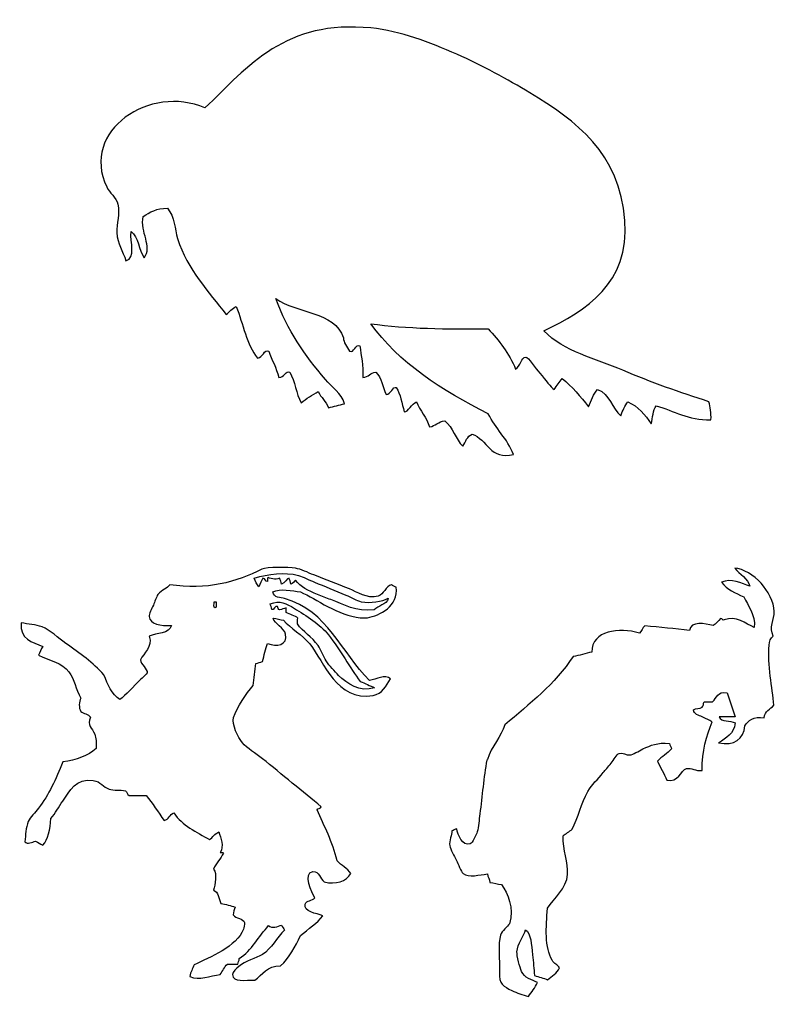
# Model space of a CAD drawing. Header units: centimetres. Extents: x -66 to 65, y -66 to 66.
# Drawn here: x -28.08 to -19.22, y 20.28 to 31.74 of the extents above; entities that cross this region are included whole.
import ezdxf

# ---------------------------------------------------------------- set-up
doc = ezdxf.new("R2010")
doc.units = ezdxf.units.CM
doc.header["$MEASUREMENT"] = 0
doc.layers.add('Layer 1', color=7, linetype='Continuous')

msp = doc.modelspace()

# ---------------------------------------------------------------- linework, layer by layer
at = {"layer": 'Layer 1'}
for points, knots in [([(-21.92579, 28.09273), (-21.6919, 27.84643), (-21.32304, 27.7683), (-20.99919, 27.62944), (-20.99919, 27.62944), (-20.67113, 27.48873), (-20.32725, 27.36949), (-19.98946, 27.26117), (-19.98946, 27.26117), (-19.97483, 27.19659), (-19.96067, 27.13155), (-19.9657, 27.04733), (-19.9657, 27.04733), (-20.24169, 27.04061), (-20.39639, 27.15515), (-20.60718, 27.21365), (-20.60718, 27.21365), (-20.64636, 27.16177), (-20.64959, 27.07392), (-20.66658, 26.99981), (-20.66658, 26.99981), (-20.73521, 27.10937), (-20.82126, 27.20153), (-20.93979, 27.26117), (-20.93979, 27.26117), (-20.97419, 27.21241), (-21.00186, 27.15692), (-21.02295, 27.09485), (-21.02295, 27.09485), (-21.13003, 27.18185), (-21.15262, 27.35327), (-21.29619, 27.40372), (-21.29619, 27.40372), (-21.34604, 27.35059), (-21.37303, 27.27466), (-21.40311, 27.20176), (-21.40311, 27.20176), (-21.49413, 27.32458), (-21.59729, 27.43525), (-21.71196, 27.53437), (-21.71196, 27.53437), (-21.74551, 27.49265), (-21.77686, 27.44878), (-21.807, 27.40372), (-21.807, 27.40372), (-21.84523, 27.4333), (-21.90574, 27.51413), (-21.97334, 27.5938), (-21.97334, 27.5938), (-22.02081, 27.64981), (-22.11121, 27.78427), (-22.13963, 27.78388), (-22.13963, 27.78388), (-22.19633, 27.78303), (-22.20035, 27.67207), (-22.25843, 27.64132), (-22.25843, 27.64132), (-22.33437, 27.83068), (-22.45449, 27.97586), (-22.57916, 28.11651), (-22.57916, 28.11651), (-23.06546, 28.10931), (-23.53663, 28.1173), (-23.95716, 28.17588), (-23.95716, 28.17588), (-23.64368, 27.72514), (-23.11438, 27.38721), (-22.57916, 27.11863), (-22.57916, 27.11863), (-22.49386, 26.94652), (-22.35702, 26.826), (-22.28217, 26.64346), (-22.28217, 26.64346), (-22.5549, 26.56737), (-22.59216, 26.82258), (-22.76922, 26.88103), (-22.76922, 26.88103), (-22.8265, 26.85515), (-22.84661, 26.7921), (-22.87614, 26.73847), (-22.87614, 26.73847), (-22.96819, 26.81665), (-22.9906, 26.96453), (-23.08995, 27.03546), (-23.08995, 27.03546), (-23.16628, 27.02861), (-23.19832, 26.97749), (-23.26815, 26.96418), (-23.26815, 26.96418), (-23.30342, 27.07938), (-23.37864, 27.15463), (-23.42259, 27.26117), (-23.42259, 27.26117), (-23.47765, 27.23683), (-23.52078, 27.13787), (-23.56515, 27.14237), (-23.56515, 27.14237), (-23.5951, 27.23913), (-23.60762, 27.35335), (-23.66019, 27.42749), (-23.66019, 27.42749), (-23.69646, 27.4435), (-23.72295, 27.34804), (-23.77896, 27.3443), (-23.77896, 27.3443), (-23.8159, 27.4341), (-23.83328, 27.54343), (-23.89776, 27.60566), (-23.89776, 27.60566), (-23.96975, 27.60635), (-23.97859, 27.54391), (-24.0522, 27.54626), (-24.0522, 27.54626), (-24.04741, 27.6857), (-24.0685, 27.79925), (-24.08784, 27.91453), (-24.08784, 27.91453), (-24.13457, 27.94871), (-24.15994, 27.82095), (-24.20664, 27.85513), (-24.20664, 27.85513), (-24.24051, 27.90167), (-24.28059, 27.96025), (-24.27789, 28.00957), (-24.27789, 28.00957), (-24.38378, 28.32339), (-24.8333, 28.2936), (-25.07381, 28.47286), (-25.07381, 28.47286), (-24.93781, 28.09316), (-24.73136, 27.80542), (-24.49173, 27.52253), (-24.49173, 27.52253), (-24.41577, 27.43281), (-24.30155, 27.36018), (-24.26601, 27.23744), (-24.26601, 27.23744), (-24.32956, 27.22178), (-24.39253, 27.20556), (-24.45611, 27.18989), (-24.45611, 27.18989), (-24.48244, 27.26651), (-24.54382, 27.30808), (-24.57488, 27.37997), (-24.57488, 27.37997), (-24.64399, 27.33822), (-24.71336, 27.29673), (-24.77684, 27.24932), (-24.77684, 27.24932), (-24.83333, 27.35521), (-24.84846, 27.50242), (-24.90752, 27.60571), (-24.90752, 27.60571), (-24.95692, 27.63378), (-24.973, 27.54054), (-25.03817, 27.54631), (-25.03817, 27.54631), (-25.06823, 27.65878), (-25.11799, 27.7516), (-25.15694, 27.85518), (-25.15694, 27.85518), (-25.2093, 27.87926), (-25.22547, 27.77652), (-25.28762, 27.77199), (-25.28762, 27.77199), (-25.41732, 27.92741), (-25.45624, 28.17357), (-25.5371, 28.37783), (-25.5371, 28.37783), (-25.58586, 28.35531), (-25.61812, 28.31631), (-25.65587, 28.28279), (-25.65587, 28.28279), (-25.85886, 28.55134), (-26.11209, 28.80669), (-26.2261, 29.17375), (-26.2261, 29.17375), (-26.26187, 29.28892), (-26.25661, 29.42738), (-26.34487, 29.53014), (-26.34487, 29.53014), (-26.47417, 29.53273), (-26.55048, 29.4823), (-26.62996, 29.4351), (-26.62996, 29.4351), (-26.66859, 29.24505), (-26.51714, 29.08508), (-26.61811, 28.94803), (-26.61811, 28.94803), (-26.68076, 29.03979), (-26.68471, 29.19028), (-26.77255, 29.2569), (-26.77255, 29.2569), (-26.78364, 29.12715), (-26.71357, 28.9525), (-26.83192, 28.91239), (-26.83192, 28.91239), (-26.87066, 29.03087), (-26.93106, 29.10816), (-26.93884, 29.245), (-26.93884, 29.245), (-26.94477, 29.34882), (-26.89926, 29.46828), (-26.92696, 29.57763), (-26.92696, 29.57763), (-26.9468, 29.65584), (-27.0265, 29.71445), (-27.05764, 29.77959), (-27.05764, 29.77959), (-27.37363, 30.44031), (-26.54419, 30.98924), (-25.90535, 30.70619), (-25.90535, 30.70619), (-25.39489, 31.20189), (-24.95843, 31.74383), (-23.95712, 31.64467), (-23.95712, 31.64467), (-23.6038, 31.60967), (-23.26873, 31.47655), (-22.94739, 31.3358), (-22.94739, 31.3358), (-22.64913, 31.20518), (-22.35187, 31.04158), (-22.09207, 30.88437), (-22.09207, 30.88437), (-21.54766, 30.55499), (-21.03625, 30.17717), (-20.97542, 29.3876), (-20.97542, 29.3876), (-20.91842, 28.6473), (-21.43184, 28.33133), (-21.92579, 28.09273)], [0, 0, 0, 0, 0.01694915, 0.01694915, 0.01694915, 0.01694915, 0.03389831, 0.03389831, 0.03389831, 0.03389831, 0.05084746, 0.05084746, 0.05084746, 0.05084746, 0.06779661, 0.06779661, 0.06779661, 0.06779661, 0.08474576, 0.08474576, 0.08474576, 0.08474576, 0.10169492, 0.10169492, 0.10169492, 0.10169492, 0.11864407, 0.11864407, 0.11864407, 0.11864407, 0.13559322, 0.13559322, 0.13559322, 0.13559322, 0.15254237, 0.15254237, 0.15254237, 0.15254237, 0.16949153, 0.16949153, 0.16949153, 0.16949153, 0.18644068, 0.18644068, 0.18644068, 0.18644068, 0.20338983, 0.20338983, 0.20338983, 0.20338983, 0.22033898, 0.22033898, 0.22033898, 0.22033898, 0.23728814, 0.23728814, 0.23728814, 0.23728814, 0.25423729, 0.25423729, 0.25423729, 0.25423729, 0.27118644, 0.27118644, 0.27118644, 0.27118644, 0.28813559, 0.28813559, 0.28813559, 0.28813559, 0.30508475, 0.30508475, 0.30508475, 0.30508475, 0.3220339, 0.3220339, 0.3220339, 0.3220339, 0.33898305, 0.33898305, 0.33898305, 0.33898305, 0.3559322, 0.3559322, 0.3559322, 0.3559322, 0.37288136, 0.37288136, 0.37288136, 0.37288136, 0.38983051, 0.38983051, 0.38983051, 0.38983051, 0.40677966, 0.40677966, 0.40677966, 0.40677966, 0.42372881, 0.42372881, 0.42372881, 0.42372881, 0.44067797, 0.44067797, 0.44067797, 0.44067797, 0.45762712, 0.45762712, 0.45762712, 0.45762712, 0.47457627, 0.47457627, 0.47457627, 0.47457627, 0.49152542, 0.49152542, 0.49152542, 0.49152542, 0.50847458, 0.50847458, 0.50847458, 0.50847458, 0.52542373, 0.52542373, 0.52542373, 0.52542373, 0.54237288, 0.54237288, 0.54237288, 0.54237288, 0.55932203, 0.55932203, 0.55932203, 0.55932203, 0.57627119, 0.57627119, 0.57627119, 0.57627119, 0.59322034, 0.59322034, 0.59322034, 0.59322034, 0.61016949, 0.61016949, 0.61016949, 0.61016949, 0.62711864, 0.62711864, 0.62711864, 0.62711864, 0.6440678, 0.6440678, 0.6440678, 0.6440678, 0.66101695, 0.66101695, 0.66101695, 0.66101695, 0.6779661, 0.6779661, 0.6779661, 0.6779661, 0.69491525, 0.69491525, 0.69491525, 0.69491525, 0.71186441, 0.71186441, 0.71186441, 0.71186441, 0.72881356, 0.72881356, 0.72881356, 0.72881356, 0.74576271, 0.74576271, 0.74576271, 0.74576271, 0.76271186, 0.76271186, 0.76271186, 0.76271186, 0.77966102, 0.77966102, 0.77966102, 0.77966102, 0.79661017, 0.79661017, 0.79661017, 0.79661017, 0.81355932, 0.81355932, 0.81355932, 0.81355932, 0.83050847, 0.83050847, 0.83050847, 0.83050847, 0.84745763, 0.84745763, 0.84745763, 0.84745763, 0.86440678, 0.86440678, 0.86440678, 0.86440678, 0.88135593, 0.88135593, 0.88135593, 0.88135593, 0.89830508, 0.89830508, 0.89830508, 0.89830508, 0.91525424, 0.91525424, 0.91525424, 0.91525424, 0.93220339, 0.93220339, 0.93220339, 0.93220339, 0.94915254, 0.94915254, 0.94915254, 0.94915254, 0.96610169, 0.96610169, 0.96610169, 0.96610169, 1, 1, 1, 1]), ([(-23.71351, 25.11403), (-23.69965, 25.09974), (-23.67649, 25.09472), (-23.65914, 25.08381), (-23.65914, 25.08381), (-23.62929, 24.86847), (-23.85602, 24.74686), (-23.99746, 24.72736), (-23.99746, 24.72736), (-24.02418, 24.72368), (-24.05215, 24.72466), (-24.08202, 24.72736), (-24.08202, 24.72736), (-24.34457, 24.75107), (-24.59465, 24.94636), (-24.7828, 25.02943), (-24.7828, 25.02943), (-24.88205, 25.04411), (-25.01989, 25.07452), (-25.10903, 25.02943), (-25.10903, 25.02943), (-25.09691, 24.96032), (-25.01547, 24.96334), (-24.97007, 24.95088), (-24.97007, 24.95088), (-24.46556, 24.8125), (-24.30242, 24.31599), (-23.97328, 23.99031), (-23.97328, 23.99031), (-23.89134, 24.00023), (-23.7923, 24.07307), (-23.72558, 24.00843), (-23.72558, 24.00843), (-23.77852, 23.92805), (-23.8249, 23.83201), (-23.93098, 23.81513), (-23.93098, 23.81513), (-24.36421, 23.74602), (-24.50126, 24.20243), (-24.67409, 24.41925), (-24.67409, 24.41925), (-24.75735, 24.52379), (-24.90335, 24.6061), (-24.9822, 24.69717), (-24.9822, 24.69717), (-25.02168, 24.70601), (-25.06179, 24.71424), (-25.10304, 24.72133), (-25.10304, 24.72133), (-25.09272, 24.65976), (-24.97318, 24.60745), (-24.95805, 24.53406), (-24.95805, 24.53406), (-24.93196, 24.40767), (-25.06153, 24.37817), (-25.16951, 24.42532), (-25.16951, 24.42532), (-25.19809, 24.3633), (-25.20832, 24.28289), (-25.22991, 24.21386), (-25.22991, 24.21386), (-25.25534, 24.20508), (-25.27788, 24.19335), (-25.30844, 24.1897), (-25.30844, 24.1897), (-25.32053, 24.10511), (-25.3276, 24.01552), (-25.33866, 23.92993), (-25.33866, 23.92993), (-25.42436, 23.83529), (-25.52678, 23.6863), (-25.56824, 23.55536), (-25.56824, 23.55536), (-25.59293, 23.47736), (-25.51612, 23.32054), (-25.46553, 23.25934), (-25.46553, 23.25934), (-25.4106, 23.1929), (-25.30972, 23.13551), (-25.22994, 23.07207), (-25.22994, 23.07207), (-25.00888, 22.89636), (-24.74739, 22.67726), (-24.54123, 22.51025), (-24.54123, 22.51025), (-24.54464, 22.48548), (-24.57952, 22.49215), (-24.58954, 22.474), (-24.58954, 22.474), (-24.50421, 22.28144), (-24.40798, 22.09977), (-24.35393, 21.87591), (-24.35393, 21.87591), (-24.30713, 21.81802), (-24.23074, 21.78968), (-24.19084, 21.72486), (-24.19084, 21.72486), (-24.24656, 21.63495), (-24.37287, 21.59156), (-24.50498, 21.62821), (-24.50498, 21.62821), (-24.55313, 21.66187), (-24.56377, 21.75637), (-24.63788, 21.74905), (-24.63788, 21.74905), (-24.76033, 21.73693), (-24.65172, 21.49465), (-24.6137, 21.44092), (-24.6137, 21.44092), (-24.64471, 21.40449), (-24.7171, 21.41205), (-24.7285, 21.36842), (-24.7285, 21.36842), (-24.75279, 21.27539), (-24.59301, 21.26155), (-24.52308, 21.22949), (-24.52308, 21.22949), (-24.57965, 21.14697), (-24.69794, 21.07421), (-24.78285, 20.99991), (-24.78285, 20.99991), (-24.84659, 20.86632), (-24.91366, 20.73601), (-25.01846, 20.64346), (-25.01846, 20.64346), (-25.17504, 20.64298), (-25.22899, 20.53985), (-25.32053, 20.47431), (-25.32053, 20.47431), (-25.42779, 20.4813), (-25.578, 20.44362), (-25.5803, 20.54075), (-25.5803, 20.54075), (-25.58091, 20.56792), (-25.534, 20.61592), (-25.5078, 20.63743), (-25.5078, 20.63743), (-25.43216, 20.69945), (-25.30555, 20.7294), (-25.22991, 20.77636), (-25.22991, 20.77636), (-25.12434, 20.8419), (-25.05835, 20.98318), (-24.97012, 21.06031), (-24.97012, 21.06031), (-24.97779, 21.08489), (-24.99954, 21.09534), (-25.00637, 21.12071), (-25.00637, 21.12071), (-25.04103, 21.10618), (-25.12541, 21.07528), (-25.15742, 21.11468), (-25.15742, 21.11468), (-25.27468, 20.98829), (-25.35636, 20.82628), (-25.50178, 20.72804), (-25.50178, 20.72804), (-25.5004, 20.69846), (-25.52017, 20.69005), (-25.5199, 20.66158), (-25.5199, 20.66158), (-25.56017, 20.66158), (-25.60047, 20.66158), (-25.64074, 20.66158), (-25.64074, 20.66158), (-25.6791, 20.63152), (-25.69823, 20.58215), (-25.7253, 20.54074), (-25.7253, 20.54074), (-25.84844, 20.53177), (-25.96816, 20.46504), (-26.08175, 20.51658), (-26.08175, 20.51658), (-26.07754, 20.57481), (-26.0464, 20.60609), (-26.03341, 20.65554), (-26.03341, 20.65554), (-25.84598, 20.74246), (-25.53224, 20.87075), (-25.45344, 21.07236), (-25.45344, 21.07236), (-25.44812, 21.08601), (-25.4354, 21.1303), (-25.44135, 21.15091), (-25.44135, 21.15091), (-25.45619, 21.202), (-25.54073, 21.1966), (-25.57425, 21.2415), (-25.57425, 21.2415), (-25.57137, 21.27687), (-25.55988, 21.30368), (-25.55009, 21.33212), (-25.55009, 21.33212), (-25.60277, 21.34993), (-25.6586, 21.36464), (-25.71926, 21.37443), (-25.71926, 21.37443), (-25.74257, 21.43166), (-25.74458, 21.51021), (-25.80385, 21.53151), (-25.80385, 21.53151), (-25.78835, 21.60189), (-25.75734, 21.71817), (-25.80385, 21.77921), (-25.80385, 21.77921), (-25.77361, 21.84967), (-25.72127, 21.89801), (-25.68905, 21.96651), (-25.68905, 21.96651), (-25.68979, 21.97982), (-25.71469, 21.96908), (-25.7253, 21.97254), (-25.7253, 21.97254), (-25.67942, 22.04795), (-25.71993, 22.14105), (-25.74342, 22.21421), (-25.74342, 22.21421), (-25.78697, 22.1913), (-25.81478, 22.15264), (-25.85216, 22.12359), (-25.85216, 22.12359), (-26.00316, 22.21625), (-26.17508, 22.28795), (-26.26898, 22.43773), (-26.26898, 22.43773), (-26.31848, 22.41876), (-26.32936, 22.36113), (-26.38378, 22.34711), (-26.38378, 22.34711), (-26.45281, 22.44725), (-26.52105, 22.54814), (-26.59524, 22.64313), (-26.59524, 22.64313), (-26.66168, 22.64313), (-26.72814, 22.64313), (-26.79458, 22.64313), (-26.79458, 22.64313), (-26.82056, 22.64935), (-26.81474, 22.68742), (-26.83689, 22.69753), (-26.83689, 22.69753), (-26.90248, 22.70973), (-26.97185, 22.69676), (-27.03022, 22.71563), (-27.03022, 22.71563), (-27.09629, 22.73701), (-27.12936, 22.80548), (-27.21749, 22.81834), (-27.21749, 22.81834), (-27.42162, 22.84811), (-27.49149, 22.69478), (-27.57394, 22.5767), (-27.57394, 22.5767), (-27.62231, 22.50741), (-27.65977, 22.43263), (-27.7129, 22.3713), (-27.7129, 22.3713), (-27.72512, 22.24658), (-27.74089, 22.12542), (-27.80955, 22.05713), (-27.80955, 22.05713), (-27.84003, 22.07094), (-27.86199, 22.0933), (-27.89411, 22.10547), (-27.89411, 22.10547), (-27.92964, 22.09298), (-27.9901, 22.06364), (-28.02098, 22.09941), (-28.02098, 22.09941), (-28.00733, 22.17934), (-28.00921, 22.26216), (-27.9787, 22.33502), (-27.9787, 22.33502), (-27.95605, 22.38907), (-27.89713, 22.43876), (-27.85786, 22.4921), (-27.85786, 22.4921), (-27.73919, 22.65326), (-27.65122, 22.82884), (-27.57394, 23.03579), (-27.57394, 23.03579), (-27.4136, 23.05873), (-27.27808, 23.10649), (-27.18125, 23.1929), (-27.18125, 23.1929), (-27.18101, 23.26772), (-27.1799, 23.30955), (-27.1994, 23.36207), (-27.1994, 23.36207), (-27.22787, 23.43875), (-27.29626, 23.45999), (-27.24771, 23.56143), (-27.24771, 23.56143), (-27.27393, 23.59561), (-27.32624, 23.60374), (-27.36249, 23.62787), (-27.36249, 23.62787), (-27.38749, 23.66809), (-27.38498, 23.74415), (-27.36249, 23.78495), (-27.36249, 23.78495), (-27.42361, 23.88697), (-27.43565, 24.00524), (-27.50145, 24.09306), (-27.50145, 24.09306), (-27.58061, 24.1986), (-27.72804, 24.22707), (-27.8579, 24.28636), (-27.8579, 24.28636), (-27.84269, 24.32147), (-27.82708, 24.35624), (-27.80959, 24.38907), (-27.80959, 24.38907), (-27.93143, 24.44442), (-28.08148, 24.47157), (-28.06333, 24.66696), (-28.06333, 24.66696), (-27.98065, 24.64992), (-27.8941, 24.64989), (-27.81565, 24.61862), (-27.81565, 24.61862), (-27.72577, 24.58285), (-27.6261, 24.48784), (-27.53773, 24.42532), (-27.53773, 24.42532), (-27.36948, 24.30623), (-27.22174, 24.20201), (-27.09069, 24.05681), (-27.09069, 24.05681), (-27.04613, 23.94222), (-26.99954, 23.82977), (-26.90342, 23.76683), (-26.90342, 23.76683), (-26.83405, 23.81879), (-26.74081, 23.92066), (-26.66172, 24.00244), (-26.66172, 24.00244), (-26.64534, 24.0194), (-26.58515, 24.06541), (-26.58319, 24.08099), (-26.58319, 24.08099), (-26.5784, 24.11856), (-26.66021, 24.18677), (-26.66172, 24.23201), (-26.66172, 24.23201), (-26.62542, 24.31697), (-26.51414, 24.38306), (-26.55904, 24.5099), (-26.55904, 24.5099), (-26.47064, 24.55038), (-26.32531, 24.5339), (-26.29927, 24.63677), (-26.29927, 24.63677), (-26.42862, 24.62971), (-26.55015, 24.65098), (-26.55904, 24.73945), (-26.55904, 24.73945), (-26.56256, 24.7744), (-26.53118, 24.8265), (-26.5107, 24.87238), (-26.5107, 24.87238), (-26.49258, 24.91297), (-26.47818, 24.96885), (-26.45633, 24.99922), (-26.45633, 24.99922), (-26.41585, 25.05563), (-26.3392, 25.07256), (-26.3174, 25.11402), (-26.3174, 25.11402), (-25.88735, 25.04766), (-25.53135, 25.1458), (-25.23599, 25.29526), (-25.23599, 25.29526), (-25.17985, 25.32368), (-24.93048, 25.32018), (-24.8433, 25.30733), (-24.8433, 25.30733), (-24.77681, 25.29757), (-24.69699, 25.25642), (-24.62581, 25.22883), (-24.62581, 25.22883), (-24.48746, 25.17515), (-24.35549, 25.1235), (-24.20899, 25.06571), (-24.20899, 25.06571), (-24.11636, 25.02922), (-24.00642, 24.94374), (-23.87064, 24.98115), (-23.87064, 24.98115), (-23.80648, 24.99878), (-23.78494, 25.09461), (-23.71351, 25.11403)], [0, 0, 0, 0, 0.01010101, 0.01010101, 0.01010101, 0.01010101, 0.02020202, 0.02020202, 0.02020202, 0.02020202, 0.03030303, 0.03030303, 0.03030303, 0.03030303, 0.04040404, 0.04040404, 0.04040404, 0.04040404, 0.05050505, 0.05050505, 0.05050505, 0.05050505, 0.06060606, 0.06060606, 0.06060606, 0.06060606, 0.07070707, 0.07070707, 0.07070707, 0.07070707, 0.08080808, 0.08080808, 0.08080808, 0.08080808, 0.09090909, 0.09090909, 0.09090909, 0.09090909, 0.1010101, 0.1010101, 0.1010101, 0.1010101, 0.11111111, 0.11111111, 0.11111111, 0.11111111, 0.12121212, 0.12121212, 0.12121212, 0.12121212, 0.13131313, 0.13131313, 0.13131313, 0.13131313, 0.14141414, 0.14141414, 0.14141414, 0.14141414, 0.15151515, 0.15151515, 0.15151515, 0.15151515, 0.16161616, 0.16161616, 0.16161616, 0.16161616, 0.17171717, 0.17171717, 0.17171717, 0.17171717, 0.18181818, 0.18181818, 0.18181818, 0.18181818, 0.19191919, 0.19191919, 0.19191919, 0.19191919, 0.2020202, 0.2020202, 0.2020202, 0.2020202, 0.21212121, 0.21212121, 0.21212121, 0.21212121, 0.22222222, 0.22222222, 0.22222222, 0.22222222, 0.23232323, 0.23232323, 0.23232323, 0.23232323, 0.24242424, 0.24242424, 0.24242424, 0.24242424, 0.25252525, 0.25252525, 0.25252525, 0.25252525, 0.26262626, 0.26262626, 0.26262626, 0.26262626, 0.27272727, 0.27272727, 0.27272727, 0.27272727, 0.28282828, 0.28282828, 0.28282828, 0.28282828, 0.29292929, 0.29292929, 0.29292929, 0.29292929, 0.3030303, 0.3030303, 0.3030303, 0.3030303, 0.31313131, 0.31313131, 0.31313131, 0.31313131, 0.32323232, 0.32323232, 0.32323232, 0.32323232, 0.33333333, 0.33333333, 0.33333333, 0.33333333, 0.34343434, 0.34343434, 0.34343434, 0.34343434, 0.35353535, 0.35353535, 0.35353535, 0.35353535, 0.36363636, 0.36363636, 0.36363636, 0.36363636, 0.37373737, 0.37373737, 0.37373737, 0.37373737, 0.38383838, 0.38383838, 0.38383838, 0.38383838, 0.39393939, 0.39393939, 0.39393939, 0.39393939, 0.4040404, 0.4040404, 0.4040404, 0.4040404, 0.41414141, 0.41414141, 0.41414141, 0.41414141, 0.42424242, 0.42424242, 0.42424242, 0.42424242, 0.43434343, 0.43434343, 0.43434343, 0.43434343, 0.44444444, 0.44444444, 0.44444444, 0.44444444, 0.45454545, 0.45454545, 0.45454545, 0.45454545, 0.46464646, 0.46464646, 0.46464646, 0.46464646, 0.47474747, 0.47474747, 0.47474747, 0.47474747, 0.48484848, 0.48484848, 0.48484848, 0.48484848, 0.49494949, 0.49494949, 0.49494949, 0.49494949, 0.50505051, 0.50505051, 0.50505051, 0.50505051, 0.51515152, 0.51515152, 0.51515152, 0.51515152, 0.52525253, 0.52525253, 0.52525253, 0.52525253, 0.53535354, 0.53535354, 0.53535354, 0.53535354, 0.54545455, 0.54545455, 0.54545455, 0.54545455, 0.55555556, 0.55555556, 0.55555556, 0.55555556, 0.56565657, 0.56565657, 0.56565657, 0.56565657, 0.57575758, 0.57575758, 0.57575758, 0.57575758, 0.58585859, 0.58585859, 0.58585859, 0.58585859, 0.5959596, 0.5959596, 0.5959596, 0.5959596, 0.60606061, 0.60606061, 0.60606061, 0.60606061, 0.61616162, 0.61616162, 0.61616162, 0.61616162, 0.62626263, 0.62626263, 0.62626263, 0.62626263, 0.63636364, 0.63636364, 0.63636364, 0.63636364, 0.64646465, 0.64646465, 0.64646465, 0.64646465, 0.65656566, 0.65656566, 0.65656566, 0.65656566, 0.66666667, 0.66666667, 0.66666667, 0.66666667, 0.67676768, 0.67676768, 0.67676768, 0.67676768, 0.68686869, 0.68686869, 0.68686869, 0.68686869, 0.6969697, 0.6969697, 0.6969697, 0.6969697, 0.70707071, 0.70707071, 0.70707071, 0.70707071, 0.71717172, 0.71717172, 0.71717172, 0.71717172, 0.72727273, 0.72727273, 0.72727273, 0.72727273, 0.73737374, 0.73737374, 0.73737374, 0.73737374, 0.74747475, 0.74747475, 0.74747475, 0.74747475, 0.75757576, 0.75757576, 0.75757576, 0.75757576, 0.76767677, 0.76767677, 0.76767677, 0.76767677, 0.77777778, 0.77777778, 0.77777778, 0.77777778, 0.78787879, 0.78787879, 0.78787879, 0.78787879, 0.7979798, 0.7979798, 0.7979798, 0.7979798, 0.80808081, 0.80808081, 0.80808081, 0.80808081, 0.81818182, 0.81818182, 0.81818182, 0.81818182, 0.82828283, 0.82828283, 0.82828283, 0.82828283, 0.83838384, 0.83838384, 0.83838384, 0.83838384, 0.84848485, 0.84848485, 0.84848485, 0.84848485, 0.85858586, 0.85858586, 0.85858586, 0.85858586, 0.86868687, 0.86868687, 0.86868687, 0.86868687, 0.87878788, 0.87878788, 0.87878788, 0.87878788, 0.88888889, 0.88888889, 0.88888889, 0.88888889, 0.8989899, 0.8989899, 0.8989899, 0.8989899, 0.90909091, 0.90909091, 0.90909091, 0.90909091, 0.91919192, 0.91919192, 0.91919192, 0.91919192, 0.92929293, 0.92929293, 0.92929293, 0.92929293, 0.93939394, 0.93939394, 0.93939394, 0.93939394, 0.94949495, 0.94949495, 0.94949495, 0.94949495, 0.95959596, 0.95959596, 0.95959596, 0.95959596, 0.96969697, 0.96969697, 0.96969697, 0.96969697, 0.97979798, 0.97979798, 0.97979798, 0.97979798, 1, 1, 1, 1]), ([(-24.06998, 24.91466), (-24.1257, 24.92548), (-24.18576, 24.96649), (-24.25122, 24.99321), (-24.25122, 24.99321), (-24.37981, 25.04568), (-24.49882, 25.09481), (-24.61973, 25.14423), (-24.61973, 25.14423), (-24.68339, 25.17024), (-24.74946, 25.2076), (-24.807, 25.22276), (-24.807, 25.22276), (-24.97398, 25.26679), (-25.15641, 25.23975), (-25.32656, 25.19254), (-25.32656, 25.19254), (-25.31127, 25.1555), (-25.29754, 25.11687), (-25.27219, 25.08986), (-25.27219, 25.08986), (-25.25965, 25.1277), (-25.23994, 25.15828), (-25.22388, 25.19254), (-25.22388, 25.19254), (-25.19554, 25.18865), (-25.20052, 25.15145), (-25.16951, 25.15026), (-25.16951, 25.15026), (-25.16581, 25.16471), (-25.17705, 25.19408), (-25.16345, 25.1986), (-25.16345, 25.1986), (-25.11776, 25.17672), (-25.05074, 25.17188), (-25.02449, 25.19254), (-25.02449, 25.19254), (-25.02203, 25.16481), (-25.01007, 25.14653), (-25.00634, 25.12004), (-25.00634, 25.12004), (-24.96768, 25.13179), (-24.94432, 25.19084), (-24.91572, 25.19254), (-24.91572, 25.19254), (-24.91228, 25.16576), (-24.89617, 25.15171), (-24.8976, 25.12004), (-24.8976, 25.12004), (-24.87016, 25.12681), (-24.86101, 25.15195), (-24.8432, 25.16838), (-24.8432, 25.16838), (-24.77597, 25.08535), (-24.6976, 25.04424), (-24.58343, 24.99921), (-24.58343, 24.99921), (-24.5311, 24.97857), (-24.47622, 24.95801), (-24.42635, 24.93881), (-24.42635, 24.93881), (-24.27366, 24.87999), (-24.13547, 24.79654), (-23.91888, 24.81797), (-23.91888, 24.81797), (-23.89221, 24.8408), (-23.8607, 24.85766), (-23.82826, 24.87837), (-23.82826, 24.87837), (-23.80204, 24.89512), (-23.7514, 24.91041), (-23.75576, 24.95692), (-23.75576, 24.95692), (-23.82085, 24.9157), (-23.96885, 24.89501), (-24.06998, 24.91466)], [0, 0, 0, 0, 0.05, 0.05, 0.05, 0.05, 0.1, 0.1, 0.1, 0.1, 0.15, 0.15, 0.15, 0.15, 0.2, 0.2, 0.2, 0.2, 0.25, 0.25, 0.25, 0.25, 0.3, 0.3, 0.3, 0.3, 0.35, 0.35, 0.35, 0.35, 0.4, 0.4, 0.4, 0.4, 0.45, 0.45, 0.45, 0.45, 0.5, 0.5, 0.5, 0.5, 0.55, 0.55, 0.55, 0.55, 0.6, 0.6, 0.6, 0.6, 0.65, 0.65, 0.65, 0.65, 0.7, 0.7, 0.7, 0.7, 0.75, 0.75, 0.75, 0.75, 0.8, 0.8, 0.8, 0.8, 0.85, 0.85, 0.85, 0.85, 0.9, 0.9, 0.9, 0.9, 1, 1, 1, 1]), ([(-19.68697, 25.30712), (-19.58659, 25.30323), (-19.46152, 25.22626), (-19.37487, 25.13046), (-19.37487, 25.13046), (-19.29978, 25.04746), (-19.2239, 24.9039), (-19.22176, 24.80068), (-19.22176, 24.80068), (-19.21985, 24.70945), (-19.28788, 24.60764), (-19.23353, 24.51215), (-19.23353, 24.51215), (-19.26814, 24.49154), (-19.2766, 24.44516), (-19.28065, 24.40613), (-19.28065, 24.40613), (-19.30465, 24.17346), (-19.2449, 23.90657), (-19.22765, 23.69948), (-19.22765, 23.69948), (-19.2649, 23.6504), (-19.33917, 23.63828), (-19.33952, 23.55229), (-19.33952, 23.55229), (-19.46853, 23.5733), (-19.52489, 23.5217), (-19.56923, 23.45805), (-19.56923, 23.45805), (-19.57629, 23.30025), (-19.69491, 23.2226), (-19.87543, 23.25784), (-19.87543, 23.25784), (-19.7914, 23.31713), (-19.69366, 23.36269), (-19.68107, 23.4934), (-19.68107, 23.4934), (-19.73737, 23.52348), (-19.84808, 23.49917), (-19.86951, 23.56407), (-19.86951, 23.56407), (-19.8067, 23.56407), (-19.74389, 23.56407), (-19.68107, 23.56407), (-19.68107, 23.56407), (-19.71009, 23.66067), (-19.74719, 23.7492), (-19.77531, 23.8467), (-19.77531, 23.8467), (-19.89046, 23.86961), (-19.8972, 23.7841), (-19.9461, 23.74071), (-19.9461, 23.74071), (-19.97944, 23.74071), (-20.0128, 23.74071), (-20.04619, 23.74071), (-20.04619, 23.74071), (-20.05635, 23.72145), (-20.05095, 23.6866), (-20.06974, 23.67594), (-20.06974, 23.67594), (-20.0917, 23.65472), (-20.14851, 23.66835), (-20.16986, 23.64649), (-20.16986, 23.64649), (-20.17012, 23.5932), (-20.10557, 23.5814), (-20.06974, 23.56407), (-20.06974, 23.56407), (-20.02884, 23.54425), (-19.98589, 23.52698), (-19.95195, 23.50517), (-19.95195, 23.50517), (-20.01482, 23.33835), (-20.07226, 23.16611), (-20.06974, 22.93396), (-20.06974, 22.93396), (-20.14335, 22.92621), (-20.19798, 22.97092), (-20.25228, 22.95751), (-20.25228, 22.95751), (-20.31821, 22.94121), (-20.35444, 22.78294), (-20.48194, 22.8221), (-20.48194, 22.8221), (-20.51935, 22.89658), (-20.55637, 22.9714), (-20.59383, 23.04586), (-20.59383, 23.04586), (-20.54176, 23.09589), (-20.47762, 23.13381), (-20.42897, 23.18717), (-20.42897, 23.18717), (-20.43368, 23.21188), (-20.44498, 23.23003), (-20.45254, 23.25197), (-20.45254, 23.25197), (-20.59806, 23.26716), (-20.66796, 23.22903), (-20.76462, 23.18717), (-20.76462, 23.18717), (-20.8182, 23.16397), (-20.87593, 23.11904), (-20.91773, 23.11653), (-20.91773, 23.11653), (-20.96128, 23.11388), (-20.99771, 23.14698), (-21.0414, 23.13418), (-21.0414, 23.13418), (-21.07056, 23.12563), (-21.10815, 23.05618), (-21.13562, 23.02229), (-21.13562, 23.02229), (-21.17356, 22.97546), (-21.20642, 22.93961), (-21.22984, 22.9104), (-21.22984, 22.9104), (-21.29461, 22.82954), (-21.36211, 22.77406), (-21.4124, 22.68664), (-21.4124, 22.68664), (-21.48894, 22.55369), (-21.52207, 22.38314), (-21.59494, 22.24497), (-21.59494, 22.24497), (-21.62923, 22.21841), (-21.66677, 22.19512), (-21.70096, 22.16843), (-21.70096, 22.16843), (-21.70482, 22.00301), (-21.63857, 21.85588), (-21.64794, 21.71499), (-21.64794, 21.71499), (-21.6586, 21.55455), (-21.81211, 21.43003), (-21.88347, 21.32044), (-21.88347, 21.32044), (-21.90443, 21.09417), (-21.91578, 20.8603), (-21.83047, 20.70804), (-21.83047, 20.70804), (-21.80819, 20.66827), (-21.76477, 20.65605), (-21.74215, 20.61972), (-21.74215, 20.61972), (-21.77303, 20.55641), (-21.83121, 20.52032), (-21.88346, 20.47838), (-21.88346, 20.47838), (-21.92974, 20.50084), (-21.98913, 20.5101), (-22.03657, 20.5314), (-22.03657, 20.5314), (-22.04427, 20.60527), (-22.04969, 20.68787), (-22.06014, 20.77283), (-22.06014, 20.77283), (-22.07456, 20.89049), (-22.07297, 21.02085), (-22.14256, 21.06726), (-22.14256, 21.06726), (-22.15865, 20.99005), (-22.23765, 20.90428), (-22.24268, 20.80818), (-22.24268, 20.80818), (-22.24511, 20.76175), (-22.20942, 20.62128), (-22.18968, 20.57852), (-22.18968, 20.57852), (-22.15555, 20.5046), (-22.06768, 20.47565), (-22.00122, 20.44895), (-22.00122, 20.44895), (-22.02718, 20.38458), (-22.07141, 20.33854), (-22.10721, 20.28406), (-22.10721, 20.28406), (-22.17814, 20.29972), (-22.24178, 20.32642), (-22.30155, 20.35473), (-22.30155, 20.35473), (-22.39987, 20.40132), (-22.45567, 20.42836), (-22.44876, 20.57261), (-22.44876, 20.57261), (-22.44267, 20.70009), (-22.46501, 20.91159), (-22.43701, 21.00251), (-22.43701, 21.00251), (-22.42063, 21.05561), (-22.34848, 21.09996), (-22.33102, 21.13795), (-22.33102, 21.13795), (-22.27413, 21.32022), (-22.34954, 21.49212), (-22.42524, 21.59727), (-22.42524, 21.59727), (-22.47109, 21.60441), (-22.51324, 21.61526), (-22.56068, 21.62082), (-22.56068, 21.62082), (-22.56565, 21.65905), (-22.58269, 21.68519), (-22.5901, 21.72094), (-22.5901, 21.72094), (-22.68379, 21.71274), (-22.80764, 21.67329), (-22.87278, 21.72684), (-22.87278, 21.72684), (-22.90249, 21.75129), (-22.93027, 21.83323), (-22.9552, 21.88583), (-22.9552, 21.88583), (-22.97518, 21.9279), (-23.02645, 22.01317), (-23.03177, 22.05072), (-23.03177, 22.05072), (-23.04069, 22.11385), (-23.00174, 22.1791), (-23.0082, 22.22738), (-23.0082, 22.22738), (-22.9837, 22.23032), (-22.97383, 22.24796), (-22.9493, 22.25093), (-22.9493, 22.25093), (-22.93745, 22.17809), (-22.88331, 22.0435), (-22.79031, 22.07427), (-22.79031, 22.07427), (-22.76848, 22.08149), (-22.71665, 22.18643), (-22.70789, 22.21561), (-22.70789, 22.21561), (-22.69043, 22.27355), (-22.6881, 22.35457), (-22.67844, 22.42759), (-22.67844, 22.42759), (-22.65111, 22.63399), (-22.63291, 22.85492), (-22.596, 23.05767), (-22.596, 23.05767), (-22.59624, 23.05653), (-22.59079, 23.06137), (-22.5901, 23.06357), (-22.5901, 23.06357), (-22.54277, 23.21745), (-22.42497, 23.33543), (-22.38399, 23.46989), (-22.38399, 23.46989), (-22.09607, 23.71587), (-21.79548, 23.94918), (-21.58315, 24.27073), (-21.58315, 24.27073), (-21.50534, 24.28324), (-21.4399, 24.30812), (-21.36527, 24.32375), (-21.36527, 24.32375), (-21.36323, 24.58238), (-21.04264, 24.6127), (-20.80581, 24.54751), (-20.80581, 24.54751), (-20.77837, 24.56913), (-20.77036, 24.61022), (-20.74104, 24.62995), (-20.74104, 24.62995), (-20.56382, 24.61482), (-20.38787, 24.59839), (-20.21693, 24.57698), (-20.21693, 24.57698), (-20.20333, 24.69125), (-20.03146, 24.65966), (-19.94018, 24.63588), (-19.94018, 24.63588), (-19.90248, 24.65509), (-19.87975, 24.6893), (-19.85184, 24.71832), (-19.85184, 24.71832), (-19.82909, 24.72136), (-19.82864, 24.68437), (-19.81062, 24.70065), (-19.81062, 24.70065), (-19.67272, 24.75714), (-19.55606, 24.6525), (-19.4573, 24.61233), (-19.4573, 24.61233), (-19.44161, 24.76579), (-19.53043, 24.86477), (-19.58097, 24.97153), (-19.58097, 24.97153), (-19.67611, 25.01968), (-19.78163, 25.05744), (-19.84008, 25.14232), (-19.84008, 25.14232), (-19.73538, 25.19749), (-19.60047, 25.12745), (-19.5103, 25.0952), (-19.5103, 25.0952), (-19.52856, 25.18287), (-19.62747, 25.241), (-19.68697, 25.30712)], [0, 0, 0, 0, 0.01315789, 0.01315789, 0.01315789, 0.01315789, 0.02631579, 0.02631579, 0.02631579, 0.02631579, 0.03947368, 0.03947368, 0.03947368, 0.03947368, 0.05263158, 0.05263158, 0.05263158, 0.05263158, 0.06578947, 0.06578947, 0.06578947, 0.06578947, 0.07894737, 0.07894737, 0.07894737, 0.07894737, 0.09210526, 0.09210526, 0.09210526, 0.09210526, 0.10526316, 0.10526316, 0.10526316, 0.10526316, 0.11842105, 0.11842105, 0.11842105, 0.11842105, 0.13157895, 0.13157895, 0.13157895, 0.13157895, 0.14473684, 0.14473684, 0.14473684, 0.14473684, 0.15789474, 0.15789474, 0.15789474, 0.15789474, 0.17105263, 0.17105263, 0.17105263, 0.17105263, 0.18421053, 0.18421053, 0.18421053, 0.18421053, 0.19736842, 0.19736842, 0.19736842, 0.19736842, 0.21052632, 0.21052632, 0.21052632, 0.21052632, 0.22368421, 0.22368421, 0.22368421, 0.22368421, 0.23684211, 0.23684211, 0.23684211, 0.23684211, 0.25, 0.25, 0.25, 0.25, 0.26315789, 0.26315789, 0.26315789, 0.26315789, 0.27631579, 0.27631579, 0.27631579, 0.27631579, 0.28947368, 0.28947368, 0.28947368, 0.28947368, 0.30263158, 0.30263158, 0.30263158, 0.30263158, 0.31578947, 0.31578947, 0.31578947, 0.31578947, 0.32894737, 0.32894737, 0.32894737, 0.32894737, 0.34210526, 0.34210526, 0.34210526, 0.34210526, 0.35526316, 0.35526316, 0.35526316, 0.35526316, 0.36842105, 0.36842105, 0.36842105, 0.36842105, 0.38157895, 0.38157895, 0.38157895, 0.38157895, 0.39473684, 0.39473684, 0.39473684, 0.39473684, 0.40789474, 0.40789474, 0.40789474, 0.40789474, 0.42105263, 0.42105263, 0.42105263, 0.42105263, 0.43421053, 0.43421053, 0.43421053, 0.43421053, 0.44736842, 0.44736842, 0.44736842, 0.44736842, 0.46052632, 0.46052632, 0.46052632, 0.46052632, 0.47368421, 0.47368421, 0.47368421, 0.47368421, 0.48684211, 0.48684211, 0.48684211, 0.48684211, 0.5, 0.5, 0.5, 0.5, 0.51315789, 0.51315789, 0.51315789, 0.51315789, 0.52631579, 0.52631579, 0.52631579, 0.52631579, 0.53947368, 0.53947368, 0.53947368, 0.53947368, 0.55263158, 0.55263158, 0.55263158, 0.55263158, 0.56578947, 0.56578947, 0.56578947, 0.56578947, 0.57894737, 0.57894737, 0.57894737, 0.57894737, 0.59210526, 0.59210526, 0.59210526, 0.59210526, 0.60526316, 0.60526316, 0.60526316, 0.60526316, 0.61842105, 0.61842105, 0.61842105, 0.61842105, 0.63157895, 0.63157895, 0.63157895, 0.63157895, 0.64473684, 0.64473684, 0.64473684, 0.64473684, 0.65789474, 0.65789474, 0.65789474, 0.65789474, 0.67105263, 0.67105263, 0.67105263, 0.67105263, 0.68421053, 0.68421053, 0.68421053, 0.68421053, 0.69736842, 0.69736842, 0.69736842, 0.69736842, 0.71052632, 0.71052632, 0.71052632, 0.71052632, 0.72368421, 0.72368421, 0.72368421, 0.72368421, 0.73684211, 0.73684211, 0.73684211, 0.73684211, 0.75, 0.75, 0.75, 0.75, 0.76315789, 0.76315789, 0.76315789, 0.76315789, 0.77631579, 0.77631579, 0.77631579, 0.77631579, 0.78947368, 0.78947368, 0.78947368, 0.78947368, 0.80263158, 0.80263158, 0.80263158, 0.80263158, 0.81578947, 0.81578947, 0.81578947, 0.81578947, 0.82894737, 0.82894737, 0.82894737, 0.82894737, 0.84210526, 0.84210526, 0.84210526, 0.84210526, 0.85526316, 0.85526316, 0.85526316, 0.85526316, 0.86842105, 0.86842105, 0.86842105, 0.86842105, 0.88157895, 0.88157895, 0.88157895, 0.88157895, 0.89473684, 0.89473684, 0.89473684, 0.89473684, 0.90789474, 0.90789474, 0.90789474, 0.90789474, 0.92105263, 0.92105263, 0.92105263, 0.92105263, 0.93421053, 0.93421053, 0.93421053, 0.93421053, 0.94736842, 0.94736842, 0.94736842, 0.94736842, 0.96052632, 0.96052632, 0.96052632, 0.96052632, 0.97368421, 0.97368421, 0.97368421, 0.97368421, 1, 1, 1, 1]), ([(-25.7857, 24.84217), (-25.7599, 24.84458), (-25.77993, 24.89281), (-25.77363, 24.91467), (-25.77363, 24.91467), (-25.78167, 24.91467), (-25.78972, 24.91467), (-25.79779, 24.91467), (-25.79779, 24.91467), (-25.79144, 24.89281), (-25.81147, 24.84458), (-25.7857, 24.84217)], [0, 0, 0, 0, 0.25, 0.25, 0.25, 0.25, 0.5, 0.5, 0.5, 0.5, 1, 1, 1, 1]), ([(-24.08204, 23.97828), (-24.20624, 24.14036), (-24.30847, 24.34214), (-24.45661, 24.52803), (-24.45661, 24.52803), (-24.55205, 24.64781), (-24.71474, 24.75372), (-24.85531, 24.83614), (-24.85531, 24.83614), (-24.95336, 24.89363), (-25.02234, 24.93438), (-25.13923, 24.89051), (-25.13923, 24.89051), (-25.1359, 24.86567), (-25.12193, 24.85143), (-25.12111, 24.82405), (-25.12111, 24.82405), (-25.09534, 24.80796), (-25.08039, 24.87641), (-25.05465, 24.8603), (-25.05465, 24.8603), (-25.04801, 24.84278), (-25.04719, 24.81945), (-25.02443, 24.81802), (-25.02443, 24.81802), (-25.00149, 24.82731), (-24.97747, 24.83551), (-24.95193, 24.84218), (-24.95193, 24.84218), (-24.95193, 24.82406), (-24.95193, 24.80593), (-24.95193, 24.78781), (-24.95193, 24.78781), (-24.90838, 24.76289), (-24.8489, 24.75389), (-24.813, 24.72135), (-24.813, 24.72135), (-24.8202, 24.70442), (-24.81961, 24.67968), (-24.81903, 24.65491), (-24.81903, 24.65491), (-24.75489, 24.56096), (-24.64943, 24.50158), (-24.57736, 24.40117), (-24.57736, 24.40117), (-24.53894, 24.34762), (-24.51894, 24.27877), (-24.48073, 24.21993), (-24.48073, 24.21993), (-24.44332, 24.1623), (-24.38537, 24.09925), (-24.33574, 24.05076), (-24.33574, 24.05076), (-24.23671, 23.95408), (-24.08777, 23.84772), (-23.91288, 23.90579), (-23.91288, 23.90579), (-23.96907, 23.93018), (-24.02331, 23.95645), (-24.08204, 23.97828)], [0, 0, 0, 0, 0.0625, 0.0625, 0.0625, 0.0625, 0.125, 0.125, 0.125, 0.125, 0.1875, 0.1875, 0.1875, 0.1875, 0.25, 0.25, 0.25, 0.25, 0.3125, 0.3125, 0.3125, 0.3125, 0.375, 0.375, 0.375, 0.375, 0.4375, 0.4375, 0.4375, 0.4375, 0.5, 0.5, 0.5, 0.5, 0.5625, 0.5625, 0.5625, 0.5625, 0.625, 0.625, 0.625, 0.625, 0.6875, 0.6875, 0.6875, 0.6875, 0.75, 0.75, 0.75, 0.75, 0.8125, 0.8125, 0.8125, 0.8125, 0.875, 0.875, 0.875, 0.875, 1, 1, 1, 1])]:
    msp.add_open_spline(points, degree=3, knots=knots, dxfattribs=at)

doc.saveas('drawing.dxf')
